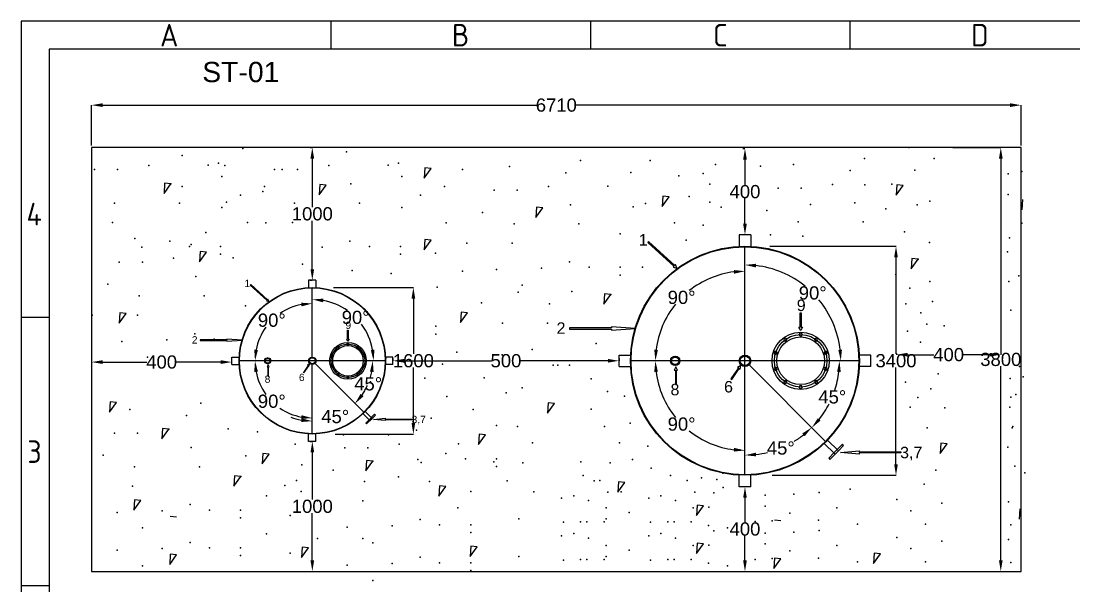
# Model space of a CAD drawing. Header units: millimetres. Extents: x 11098 to 43438, y 8603 to 21518.
# Drawn here: x 28297 to 37858, y 16134 to 21262 of the extents above; entities that cross this region are included whole.
import ezdxf
from ezdxf.enums import TextEntityAlignment as Align

# ---------------------------------------------------------------- set-up
doc = ezdxf.new("R2010")
doc.units = ezdxf.units.MM
doc.header["$MEASUREMENT"] = 0
doc.layers.add('TEXT', color=5, linetype='Continuous')
doc.styles.add('ISOCP', font='isocp.shx')
doc.styles.get("Standard").update_dxf_attribs({"font": 'arial.ttf'})
doc.dimstyles.get("Standard").update_dxf_attribs({"dimtxt": 100, "dimasz": 50, "dimexe": 0.18, "dimexo": 20, "dimgap": 0.5, "dimtad": 0, "dimtih": 1, "dimtoh": 1, "dimdec": 0, "dimzin": 0, "dimdsep": 46, "dimtxsty": 'Standard', "dimcen": 0.09, "dimadec": 0, "dimazin": 0, "dimtfac": 1, "dimtdec": 0, "dimtofl": 0, "dimtmove": 0, "dimatfit": 3, "dimfxl": 1, "dimtolj": 1, "dimtzin": 0, "dimarcsym": 0})

# ---------------------------------------------------------------- blocks, each defined once
blk = doc.blocks.new('*D20')
at = {"color": 0, "lineweight": -2, "transparency": 16777216}
for p, q in [((35097.4, 19217.7), (36242.6, 19217.7)), ((36242.4, 19117.7), (36242.4, 18239.8)), ((36242.4, 17238.4), (36242.4, 18116.2)), ((35119.1, 17138.4), (36242.6, 17138.4))]:
    blk.add_line(p, q, dxfattribs=at)
at = {"color": 0, "transparency": 16777216}
for points in [[(36225.8, 19117.7), (36259.1, 19117.7), (36242.4, 19217.7)], [(36225.8, 17238.4), (36259.1, 17238.4), (36242.4, 17138.4)]]:
    blk.add_solid(points, dxfattribs=at)
at = {"layer": 'Defpoints', "color": 0, "transparency": 16777216}
for p in [(35077.4, 19217.7), (35099.1, 17138.4), (36242.4, 17138.4)]:
    blk.add_point(p, dxfattribs=at)
at = {"color": 0, "transparency": 16777216, "insert": (36242.4, 18178), "char_height": 120, "attachment_point": 5}
blk.add_mtext('\\A1;3400', dxfattribs=at)
blk = doc.blocks.new('*D26')
at = {"color": 0, "lineweight": -2, "transparency": 16777216}
blk.add_line((34870.9, 18241.3), (34870.9, 18991.5), dxfattribs=at)
for start, end in [(97.04951, 128.45864), (140.86452, 172.95049)]:
    blk.add_arc((34870.9, 18178), 813.3, start, end, dxfattribs=at)
at = {"color": 0, "transparency": 16777216}
for points in [[(34770.1, 19001.8), (34772.1, 18968.5), (34870.9, 18991.3)], [(34080.4, 18276.8), (34047.1, 18278.9), (34057.6, 18178)]]:
    blk.add_solid(points, dxfattribs=at)
at = {"layer": 'Defpoints', "color": 0, "transparency": 16777216}
for p in [(34464.3, 18882.3), (33831.3, 18178), (34870.9, 18221.3), (35910.5, 18178), (34870.9, 17138.4)]:
    blk.add_point(p, dxfattribs=at)
at = {"color": 0, "transparency": 16777216, "insert": (34295.8, 18753.1), "char_height": 120, "attachment_point": 5}
blk.add_mtext('\\A1;90°', dxfattribs=at)
blk = doc.blocks.new('*D27')
at = {"color": 0, "lineweight": -2, "transparency": 16777216}
for start, end in [(187.04671, 219.1377), (231.53859, 262.95329)]:
    blk.add_arc((34870.9, 18178), 813.6, start, end, dxfattribs=at)
at = {"color": 0, "transparency": 16777216}
for points in [[(34046.8, 18077.2), (34080.1, 18079.2), (34057.3, 18178)], [(34772.1, 17387.2), (34770.1, 17353.9), (34870.9, 17364.4)]]:
    blk.add_solid(points, dxfattribs=at)
at = {"layer": 'Defpoints', "color": 0, "transparency": 16777216}
for p in [(33831.3, 18178), (34870.9, 18221.3), (35910.5, 18178), (34166.3, 17771.2), (34870.9, 17138.4)]:
    blk.add_point(p, dxfattribs=at)
at = {"color": 0, "transparency": 16777216, "insert": (34295.6, 17602.7), "char_height": 120, "attachment_point": 5}
blk.add_mtext('\\A1;90°', dxfattribs=at)
blk = doc.blocks.new('*D28')
at = {"color": 0, "lineweight": -2, "transparency": 16777216}
for start, end in [(301.35714, 308.31417), (276.69105, 283.81587)]:
    blk.add_arc((34870.9, 18178), 856.8, start, end, dxfattribs=at)
at = {"color": 0, "transparency": 16777216}
for points in [[(35391, 17518.2), (35413.2, 17493.3), (35476.8, 17572.2)], [(34971.7, 17310.4), (34969.8, 17343.7), (34870.9, 17321.2)]]:
    blk.add_solid(points, dxfattribs=at)
at = {"layer": 'Defpoints', "color": 0, "transparency": 16777216}
for p in [(34870.9, 18221.3), (34901.5, 18147.4), (35299.4, 17436.1), (35606.1, 17443), (34870.9, 17138.4)]:
    blk.add_point(p, dxfattribs=at)
at = {"color": 0, "transparency": 16777216, "insert": (35196.1, 17385.4), "char_height": 120, "attachment_point": 5}
blk.add_mtext('\\A1;45°', dxfattribs=at)
blk = doc.blocks.new('*D29')
at = {"color": 0, "lineweight": -2, "transparency": 16777216}
for start, end in [(341.8815, 353.3228), (321.68242, 332.98013)]:
    blk.add_arc((34870.9, 18178), 858.6, start, end, dxfattribs=at)
at = {"color": 0, "transparency": 16777216}
for points in [[(35707, 18079.2), (35740.3, 18077.2), (35729.5, 18178)], [(35557, 17634.6), (35532.1, 17656.8), (35478.1, 17571)]]:
    blk.add_solid(points, dxfattribs=at)
at = {"layer": 'Defpoints', "color": 0, "transparency": 16777216}
for p in [(33831.3, 18178), (35910.5, 18178), (34901.5, 18147.4), (35614.5, 17748.8), (35606.1, 17443)]:
    blk.add_point(p, dxfattribs=at)
at = {"color": 0, "transparency": 16777216, "insert": (35664.1, 17849.5), "char_height": 120, "attachment_point": 5}
blk.add_mtext('\\A1;45°', dxfattribs=at)
blk = doc.blocks.new('*D30')
at = {"color": 0, "lineweight": -2, "transparency": 16777216}
blk.add_line((34870.9, 18241.3), (34870.9, 19048.3), dxfattribs=at)
for start, end in [(51.08661, 83.41148), (6.58852, 39.50289)]:
    blk.add_arc((34870.9, 18178), 870.1, start, end, dxfattribs=at)
at = {"color": 0, "transparency": 16777216}
for points in [[(34969.8, 19025.8), (34971.7, 19059), (34870.9, 19048.1)], [(35751.9, 18278.8), (35718.6, 18276.9), (35741, 18178)]]:
    blk.add_solid(points, dxfattribs=at)
at = {"layer": 'Defpoints', "color": 0, "transparency": 16777216}
for p in [(35624.4, 18613.1), (33831.3, 18178), (34870.9, 18221.3), (35910.5, 18178), (34870.9, 17138.4)]:
    blk.add_point(p, dxfattribs=at)
at = {"color": 0, "transparency": 16777216, "insert": (35486.2, 18793.3), "char_height": 120, "attachment_point": 5}
blk.add_mtext('\\A1;90°', dxfattribs=at)
blk = doc.blocks.new('*U14')
blk.add_circle((0, 0), 13.8)
blk = doc.blocks.new('*U15')
at = {"color": 0, "linetype": 'ByBlock', "lineweight": -2, "transparency": 16777216}
for p, rotation in [((44518.8, 16746.3), 35.99999999999999), ((44798.9, 16746.3), 324), ((44432.3, 16627.2), 72), ((44885.5, 16627.2), 288), ((44432.3, 16480), 108), ((44885.5, 16480), 252), ((44518.8, 16360.8), 144), ((44798.9, 16360.8), 216), ((44658.9, 16315.3), 180)]:
    blk.add_blockref('*U14', p, dxfattribs=dict(at, rotation=rotation))
blk.add_blockref('*U14', (44658.9, 16791.8), dxfattribs=at)
blk = doc.blocks.new('*U16')
blk.add_circle((0, 0), 2.6)
blk = doc.blocks.new('*U17')
at = {"color": 0, "linetype": 'ByBlock', "lineweight": -2, "transparency": 16777216}
for p, rotation in [((45119.3, 16568.3), 72), ((45119.3, 16538.9), 108), ((45136.7, 16592.1), 36), ((45192.7, 16592.1), 324), ((45210, 16568.3), 288), ((45210, 16538.9), 252), ((45136.7, 16515), 144), ((45164.7, 16505.9), 180), ((45192.7, 16515), 216)]:
    blk.add_blockref('*U16', p, dxfattribs=dict(at, rotation=rotation))
blk.add_blockref('*U16', (45164.7, 16601.2), dxfattribs=at)
blk = doc.blocks.new('*U18')
blk.add_circle((0, 0), 2.63)
blk = doc.blocks.new('*U19')
at = {"color": 0, "linetype": 'ByBlock', "lineweight": -2, "transparency": 16777216}
for p, rotation in [((45761.7, 16565.4), 72), ((45761.7, 16541.7), 108), ((45775.6, 16584.6), 36.00000000000001), ((45820.8, 16584.6), 324), ((45834.7, 16565.4), 288), ((45834.7, 16541.7), 252), ((45775.6, 16522.5), 144), ((45798.2, 16515.2), 180), ((45820.8, 16522.5), 216)]:
    blk.add_blockref('*U18', p, dxfattribs=dict(at, rotation=rotation))
blk.add_blockref('*U18', (45798.2, 16592), dxfattribs=at)
blk = doc.blocks.new('*D37')
at = {"color": 0, "lineweight": -2, "transparency": 16777216}
for p, q in [((31134.2, 18843.1), (31859.6, 18843.1)), ((31859.4, 18743.1), (31859.4, 18239.8)), ((31859.4, 17613), (31859.4, 18116.3)), ((31148.1, 17513), (31859.6, 17513))]:
    blk.add_line(p, q, dxfattribs=at)
at = {"color": 0, "transparency": 16777216}
for points in [[(31842.8, 18743.1), (31876.1, 18743.1), (31859.4, 18843.1)], [(31842.8, 17613), (31876.1, 17613), (31859.4, 17513)]]:
    blk.add_solid(points, dxfattribs=at)
at = {"layer": 'Defpoints', "color": 0, "transparency": 16777216}
for p in [(31114.2, 18843.1), (31128.1, 17513), (31859.4, 17513)]:
    blk.add_point(p, dxfattribs=at)
at = {"color": 0, "transparency": 16777216, "insert": (31859.4, 18178), "char_height": 120, "attachment_point": 5}
blk.add_mtext('\\A1;1600', dxfattribs=at)
blk = doc.blocks.new('*D38')
at = {"color": 0, "lineweight": -2, "transparency": 16777216}
blk.add_line((30941.8, 18198), (30941.8, 18698.5), dxfattribs=at)
for start, end in [(101.03014, 124.32669), (143.95802, 168.96986)]:
    blk.add_arc((30941.8, 18178), 520.3, start, end, dxfattribs=at)
at = {"color": 0, "transparency": 16777216}
for points in [[(30840.6, 18705.3), (30843.8, 18672.1), (30941.8, 18698.3)], [(30447.7, 18276), (30414.5, 18279.2), (30421.5, 18178)]]:
    blk.add_solid(points, dxfattribs=at)
at = {"layer": 'Defpoints', "color": 0, "transparency": 16777216}
for p in [(30681.6, 18628.6), (30276.7, 18178), (31606.8, 18178), (30941.8, 18150.3), (30941.8, 17513)]:
    blk.add_point(p, dxfattribs=at)
at = {"color": 0, "transparency": 16777216, "insert": (30573.9, 18545.9), "char_height": 120, "attachment_point": 5}
blk.add_mtext('\\A1;90°', dxfattribs=at)
blk = doc.blocks.new('*D39')
at = {"color": 0, "lineweight": -2, "transparency": 16777216}
for start, end in [(191.02575, 216.04532), (235.66852, 258.97425)]:
    blk.add_arc((30941.8, 18178), 520.5, start, end, dxfattribs=at)
at = {"color": 0, "transparency": 16777216}
for points in [[(30414.3, 18076.9), (30447.5, 18080.1), (30421.3, 18178)], [(30843.8, 17683.8), (30840.6, 17650.6), (30941.8, 17657.6)]]:
    blk.add_solid(points, dxfattribs=at)
at = {"layer": 'Defpoints', "color": 0, "transparency": 16777216}
for p in [(30276.7, 18178), (31606.8, 18178), (30941.8, 18150.3), (30491, 17917.8), (30941.8, 17513)]:
    blk.add_point(p, dxfattribs=at)
at = {"color": 0, "transparency": 16777216, "insert": (30573.8, 17810), "char_height": 120, "attachment_point": 5}
blk.add_mtext('\\A1;90°', dxfattribs=at)
blk = doc.blocks.new('*D40')
at = {"color": 0, "lineweight": -2, "transparency": 16777216}
for start, end in [(325.47354, 335.94186), (249.06335, 259.53168)]:
    blk.add_arc((30941.8, 18178), 548.1, start, end, dxfattribs=at)
at = {"color": 0, "transparency": 16777216}
for points in [[(31406.1, 17856.7), (31380.5, 17878), (31329.4, 17790.5)], [(30843.7, 17655.7), (30840.7, 17622.5), (30941.8, 17629.9)]]:
    blk.add_solid(points, dxfattribs=at)
at = {"layer": 'Defpoints', "color": 0, "transparency": 16777216}
for p in [(30941.8, 18150.3), (30961.4, 18158.4), (31215.8, 17703.4), (31412.1, 17707.8), (30941.8, 17513)]:
    blk.add_point(p, dxfattribs=at)
at = {"color": 0, "transparency": 16777216, "insert": (31149.8, 17671), "char_height": 120, "attachment_point": 5}
blk.add_mtext('\\A1;45°', dxfattribs=at)
blk = doc.blocks.new('*D41')
at = {"color": 0, "lineweight": -2, "transparency": 16777216}
for start, end in [(344.29868, 349.55338), (325.45184, 330.35267)]:
    blk.add_arc((30941.8, 18178), 549.2, start, end, dxfattribs=at)
at = {"color": 0, "transparency": 16777216}
for points in [[(31465.3, 18080), (31498.5, 18076.9), (31491, 18178)], [(31407, 17855.9), (31381.3, 17877.2), (31330.2, 17789.7)]]:
    blk.add_solid(points, dxfattribs=at)
at = {"layer": 'Defpoints', "color": 0, "transparency": 16777216}
for p in [(30276.7, 18178), (31606.8, 18178), (30961.4, 18158.4), (31417.4, 17903.4), (31412.1, 17707.8)]:
    blk.add_point(p, dxfattribs=at)
at = {"color": 0, "transparency": 16777216, "insert": (31449.2, 17967.9), "char_height": 120, "attachment_point": 5}
blk.add_mtext('\\A1;45°', dxfattribs=at)
blk = doc.blocks.new('*D42')
at = {"color": 0, "lineweight": -2, "transparency": 16777216}
blk.add_line((30941.8, 18198), (30941.8, 18734.8), dxfattribs=at)
for start, end in [(54.8931, 79.69235), (10.30765, 36.59345)]:
    blk.add_arc((30941.8, 18178), 556.6, start, end, dxfattribs=at)
at = {"color": 0, "transparency": 16777216}
for points in [[(31039.9, 18709.1), (31042.9, 18742.3), (30941.8, 18734.6)], [(31506, 18279.1), (31472.8, 18276.1), (31498.4, 18178)]]:
    blk.add_solid(points, dxfattribs=at)
at = {"layer": 'Defpoints', "color": 0, "transparency": 16777216}
for p in [(31423.8, 18456.3), (30276.7, 18178), (31606.8, 18178), (30941.8, 18150.3), (30941.8, 17513)]:
    blk.add_point(p, dxfattribs=at)
at = {"color": 0, "transparency": 16777216, "insert": (31335.4, 18571.6), "char_height": 120, "attachment_point": 5}
blk.add_mtext('\\A1;90°', dxfattribs=at)
blk = doc.blocks.new('*U31')
blk.add_circle((0, 0), 8.8)
blk = doc.blocks.new('*U32')
at = {"color": 0, "linetype": 'ByBlock', "lineweight": -2, "transparency": 16777216}
for p, rotation in [((28478.6, 10712.6), 35.99999999999999), ((28657.7, 10712.6), 324), ((28423.2, 10636.4), 72), ((28713.1, 10636.4), 288), ((28423.2, 10542.2), 108), ((28713.1, 10542.2), 252), ((28478.6, 10466), 144), ((28568.2, 10436.9), 180), ((28657.7, 10466), 216)]:
    blk.add_blockref('*U31', p, dxfattribs=dict(at, rotation=rotation))
blk.add_blockref('*U31', (28568.2, 10741.7), dxfattribs=at)
blk = doc.blocks.new('*U33')
blk.add_circle((0, 0), 1.66)
blk = doc.blocks.new('*U34')
at = {"color": 0, "linetype": 'ByBlock', "lineweight": -2, "transparency": 16777216}
for p, rotation in [((28873.8, 10613.9), 36.00000000000001), ((28909.6, 10613.9), 324), ((28862.7, 10598.7), 72), ((28862.7, 10579.9), 108), ((28873.8, 10564.6), 144), ((28891.7, 10558.8), 180), ((28909.6, 10564.6), 216), ((28920.7, 10598.7), 288), ((28920.7, 10579.9), 252.0000000000001)]:
    blk.add_blockref('*U33', p, dxfattribs=dict(at, rotation=rotation))
blk.add_blockref('*U33', (28891.7, 10619.8), dxfattribs=at)
blk = doc.blocks.new('*U35')
blk.add_circle((0, 0), 1.68)
blk = doc.blocks.new('*U36')
at = {"color": 0, "linetype": 'ByBlock', "lineweight": -2, "transparency": 16777216}
blk.add_blockref('*U35', (29297, 10613.8), dxfattribs=at)
for p, rotation in [((29273.6, 10596.9), 72), ((29273.6, 10581.7), 108), ((29282.6, 10609.1), 36), ((29282.6, 10569.4), 144), ((29297, 10564.7), 180), ((29311.4, 10609.1), 323.9999999999999), ((29311.4, 10569.4), 216), ((29320.3, 10596.9), 288), ((29320.3, 10581.7), 252)]:
    blk.add_blockref('*U35', p, dxfattribs=dict(at, rotation=rotation))
blk = doc.blocks.new('*D44')
at = {"color": 0, "lineweight": -2, "transparency": 16777216}
for p, q in [((34850.9, 20104.3), (34870.7, 20104.3)), ((34870.9, 20004.3), (34870.9, 19774.8)), ((34870.9, 19421.6), (34870.9, 19651.2)), ((34890.9, 19321.6), (34871.1, 19321.6))]:
    blk.add_line(p, q, dxfattribs=at)
at = {"color": 0, "transparency": 16777216}
for points in [[(34854.2, 20004.3), (34887.6, 20004.3), (34870.9, 20104.3)], [(34854.2, 19421.6), (34887.6, 19421.6), (34870.9, 19321.6)]]:
    blk.add_solid(points, dxfattribs=at)
at = {"layer": 'Defpoints', "color": 0, "transparency": 16777216}
for p in [(34870.9, 20104.3), (34870.9, 20104.3), (34870.9, 19321.6)]:
    blk.add_point(p, dxfattribs=at)
at = {"color": 0, "transparency": 16777216, "insert": (34870.9, 19713), "char_height": 120, "attachment_point": 5}
blk.add_mtext('\\A1;400', dxfattribs=at)
blk = doc.blocks.new('*D45')
at = {"color": 0, "lineweight": -2, "transparency": 16777216}
for p, q in [((28936.7, 18186.4), (28936.7, 18166.6)), ((29036.7, 18166.4), (29438.2, 18166.4)), ((30110.2, 18166.4), (29708.7, 18166.4)), ((30210.2, 18158), (30210.2, 18166.2))]:
    blk.add_line(p, q, dxfattribs=at)
at = {"color": 0, "transparency": 16777216}
for points in [[(29036.7, 18183.1), (29036.7, 18149.7), (28936.7, 18166.4)], [(30110.2, 18183.1), (30110.2, 18149.7), (30210.2, 18166.4)]]:
    blk.add_solid(points, dxfattribs=at)
at = {"layer": 'Defpoints', "color": 0, "transparency": 16777216}
for p in [(30210.2, 18178), (28936.7, 18166.4), (28936.7, 18166.4)]:
    blk.add_point(p, dxfattribs=at)
at = {"color": 0, "transparency": 16777216, "insert": (29573.4, 18166.4), "char_height": 120, "attachment_point": 5}
blk.add_mtext('\\A1;400', dxfattribs=at)
blk = doc.blocks.new('*D46')
at = {"color": 0, "lineweight": -2, "transparency": 16777216}
for p, q in [((36246.9, 18243.1), (36246.9, 18233.5)), ((36346.9, 18233.3), (36585.2, 18233.3)), ((37094.1, 18233.3), (36855.8, 18233.3)), ((37194.1, 18253.3), (37194.1, 18233.5))]:
    blk.add_line(p, q, dxfattribs=at)
at = {"color": 0, "transparency": 16777216}
for points in [[(36346.9, 18250), (36346.9, 18216.7), (36246.9, 18233.3)], [(37094.1, 18250), (37094.1, 18216.7), (37194.1, 18233.3)]]:
    blk.add_solid(points, dxfattribs=at)
at = {"layer": 'Defpoints', "color": 0, "transparency": 16777216}
for p in [(36246.9, 18223.1), (37194.1, 18233.3), (37194.1, 18233.3)]:
    blk.add_point(p, dxfattribs=at)
at = {"color": 0, "transparency": 16777216, "insert": (36720.5, 18233.3), "char_height": 120, "attachment_point": 5}
blk.add_mtext('\\A1;400', dxfattribs=at)
blk = doc.blocks.new('*D51')
at = {"color": 0, "lineweight": -2, "transparency": 16777216}
for p, q in [((28936.7, 20133.9), (28936.7, 20498.9)), ((29036.7, 20498.7), (32977.8, 20498.7)), ((37278.6, 20498.7), (33337.4, 20498.7)), ((37378.6, 20133.9), (37378.6, 20498.9))]:
    blk.add_line(p, q, dxfattribs=at)
at = {"color": 0, "transparency": 16777216}
for points in [[(29036.7, 20515.4), (29036.7, 20482.1), (28936.7, 20498.7)], [(37278.6, 20515.4), (37278.6, 20482.1), (37378.6, 20498.7)]]:
    blk.add_solid(points, dxfattribs=at)
at = {"layer": 'Defpoints', "color": 0, "transparency": 16777216}
for p in [(28936.7, 20498.7), (28936.7, 20113.9), (37378.6, 20113.9)]:
    blk.add_point(p, dxfattribs=at)
at = {"color": 0, "transparency": 16777216, "insert": (33157.6, 20498.7), "char_height": 120, "attachment_point": 5}
blk.add_mtext('\\A1;6710', dxfattribs=at)
blk = doc.blocks.new('*D52')
at = {"color": 0, "lineweight": -2, "transparency": 16777216}
for p, q in [((31673.3, 18198), (31673.3, 18178.2)), ((31773.3, 18178), (32567.5, 18178)), ((33627.3, 18178), (32833.2, 18178)), ((33727.3, 18198), (33727.3, 18178.2))]:
    blk.add_line(p, q, dxfattribs=at)
at = {"color": 0, "transparency": 16777216}
for points in [[(31773.3, 18194.7), (31773.3, 18161.4), (31673.3, 18178)], [(33627.3, 18194.7), (33627.3, 18161.4), (33727.3, 18178)]]:
    blk.add_solid(points, dxfattribs=at)
at = {"layer": 'Defpoints', "color": 0, "transparency": 16777216}
for p in [(31673.3, 18178), (31673.3, 18178), (33727.3, 18178)]:
    blk.add_point(p, dxfattribs=at)
at = {"color": 0, "transparency": 16777216, "insert": (32700.3, 18178), "char_height": 120, "attachment_point": 5}
blk.add_mtext('\\A1;500', dxfattribs=at)
blk = doc.blocks.new('*D53')
at = {"color": 0, "lineweight": -2, "transparency": 16777216}
for p, q in [((36759.8, 20113.9), (37194.3, 20113.9)), ((37194.1, 20013.9), (37194.1, 18251.7)), ((37194.1, 16365.9), (37194.1, 18128)), ((36759.8, 16265.9), (37194.3, 16265.9))]:
    blk.add_line(p, q, dxfattribs=at)
at = {"color": 0, "transparency": 16777216}
for points in [[(37177.5, 20013.9), (37210.8, 20013.9), (37194.1, 20113.9)], [(37177.5, 16365.9), (37210.8, 16365.9), (37194.1, 16265.9)]]:
    blk.add_solid(points, dxfattribs=at)
at = {"layer": 'Defpoints', "color": 0, "transparency": 16777216}
for p in [(36739.8, 20113.9), (36739.8, 16265.9), (37194.1, 16265.9)]:
    blk.add_point(p, dxfattribs=at)
at = {"color": 0, "transparency": 16777216, "insert": (37194.1, 18189.9), "char_height": 120, "attachment_point": 5}
blk.add_mtext('\\A1;3800', dxfattribs=at)
blk = doc.blocks.new('*D55')
at = {"color": 0, "lineweight": -2, "transparency": 16777216}
for p, q in [((34890.9, 17034.4), (34871.1, 17034.4)), ((34870.9, 16934.4), (34870.9, 16711.9)), ((34870.9, 16365.9), (34870.9, 16588.4)), ((34850.9, 16265.9), (34870.7, 16265.9))]:
    blk.add_line(p, q, dxfattribs=at)
at = {"color": 0, "transparency": 16777216}
for points in [[(34854.2, 16934.4), (34887.6, 16934.4), (34870.9, 17034.4)], [(34854.2, 16365.9), (34887.6, 16365.9), (34870.9, 16265.9)]]:
    blk.add_solid(points, dxfattribs=at)
at = {"layer": 'Defpoints', "color": 0, "transparency": 16777216}
for p in [(34870.9, 17034.4), (34870.9, 16265.9), (34870.9, 16265.9)]:
    blk.add_point(p, dxfattribs=at)
at = {"color": 0, "transparency": 16777216, "insert": (34870.9, 16650.2), "char_height": 120, "attachment_point": 5}
blk.add_mtext('\\A1;400', dxfattribs=at)
blk = doc.blocks.new('*D56')
at = {"color": 0, "lineweight": -2, "transparency": 16777216}
for p, q in [((30921.8, 17446.5), (30941.6, 17446.5)), ((30941.8, 17346.5), (30941.8, 16917.9)), ((30941.8, 16365.9), (30941.8, 16794.4)), ((30921.8, 16265.9), (30941.6, 16265.9))]:
    blk.add_line(p, q, dxfattribs=at)
at = {"color": 0, "transparency": 16777216}
for points in [[(30925.1, 17346.5), (30958.4, 17346.5), (30941.8, 17446.5)], [(30925.1, 16365.9), (30958.4, 16365.9), (30941.8, 16265.9)]]:
    blk.add_solid(points, dxfattribs=at)
at = {"layer": 'Defpoints', "color": 0, "transparency": 16777216}
for p in [(30941.8, 17446.5), (30941.8, 16265.9), (30941.8, 16265.9)]:
    blk.add_point(p, dxfattribs=at)
at = {"color": 0, "transparency": 16777216, "insert": (30941.8, 16856.2), "char_height": 120, "attachment_point": 5}
blk.add_mtext('\\A1;1000', dxfattribs=at)
blk = doc.blocks.new('*D57')
at = {"color": 0, "lineweight": -2, "transparency": 16777216}
for p, q in [((30921.8, 20113.9), (30941.6, 20113.9)), ((30941.8, 20013.9), (30941.8, 19573.5)), ((30941.8, 19009.6), (30941.8, 19449.9)), ((30921.8, 18909.6), (30941.6, 18909.6))]:
    blk.add_line(p, q, dxfattribs=at)
at = {"color": 0, "transparency": 16777216}
for points in [[(30925.1, 20013.9), (30958.4, 20013.9), (30941.8, 20113.9)], [(30925.1, 19009.6), (30958.4, 19009.6), (30941.8, 18909.6)]]:
    blk.add_solid(points, dxfattribs=at)
at = {"layer": 'Defpoints', "color": 0, "transparency": 16777216}
for p in [(30941.8, 20113.9), (30941.8, 20113.9), (30941.8, 18909.6)]:
    blk.add_point(p, dxfattribs=at)
at = {"color": 0, "transparency": 16777216, "insert": (30941.8, 19511.7), "char_height": 120, "attachment_point": 5}
blk.add_mtext('\\A1;1000', dxfattribs=at)

msp = doc.modelspace()

# ---------------------------------------------------------------- linework, layer by layer
at = {"color": 0}
for p, q in [((43181.7, 21262.1), (28296.7, 21262.1)), ((28296.7, 21262.1), (28296.7, 11009.7)), ((31109.5, 21262.1), (31109.5, 21005.8)), ((33467.6, 21262.1), (33467.6, 21005.8)), ((35825.6, 21005.8), (35825.6, 21262.1)), ((42925.4, 21005.8), (28553, 21005.8)), ((28553, 21005.8), (28553, 11266.1)), ((28553, 18570.9), (28296.7, 18570.9)), ((28553, 16135.9), (28296.7, 16135.9))]:
    msp.add_line(p, q, dxfattribs=at)
for p, q in [((31962.2, 19930.2), (31956.8, 19836.7)), ((31956.8, 19836.7), (32019.7, 19924.2)), ((32019.7, 19924.2), (31962.2, 19930.2)), ((29600.3, 19789.2), (29594.9, 19695.7)), ((29594.9, 19695.7), (29657.8, 19783.2)), ((29657.8, 19783.2), (29600.3, 19789.2)), ((31010, 19777.2), (31004.6, 19683.6)), ((31004.6, 19683.6), (31067.5, 19771.1)), ((31067.5, 19771.1), (31010, 19777.2)), ((36249.1, 19776.5), (36243.7, 19682.9)), ((36243.7, 19682.9), (36306.6, 19770.4)), ((36306.6, 19770.4), (36249.1, 19776.5)), ((34123.7, 19672.5), (34118.3, 19578.9)), ((34118.3, 19578.9), (34181.2, 19666.5)), ((34181.2, 19666.5), (34123.7, 19672.5)), ((37391.5, 19642.8), (37386.2, 19549.2)), ((32977.9, 19573.4), (32972.5, 19479.8)), ((32972.5, 19479.8), (33035.4, 19567.3)), ((33035.4, 19567.3), (32977.9, 19573.4)), ((34922.9, 19321.6), (34818.9, 19321.6)), ((34818.9, 19321.6), (34818.9, 19216.9)), ((34922.9, 19321.6), (34922.9, 19216.9)), ((31962.2, 19280), (31956.8, 19186.4)), ((31956.8, 19186.4), (32019.7, 19273.9)), ((32019.7, 19273.9), (31962.2, 19280)), ((29922.9, 19168.9), (29917.5, 19075.4)), ((29917.5, 19075.4), (29980.4, 19162.9)), ((29980.4, 19162.9), (29922.9, 19168.9)), ((34870.9, 18230), (34870.9, 19217.7)), ((36385.9, 19106.1), (36380.6, 19012.6)), ((36380.6, 19012.6), (36443.4, 19100.1)), ((36443.4, 19100.1), (36385.9, 19106.1)), ((30975, 18909.6), (30908.5, 18909.6)), ((30908.5, 18909.6), (30908.5, 18842.6)), ((30941.8, 18211.3), (30941.8, 18843.1)), ((30975, 18909.6), (30975, 18842.6)), ((33594.8, 18786.1), (33589.4, 18692.6)), ((33589.4, 18692.6), (33652.3, 18780.1)), ((33652.3, 18780.1), (33594.8, 18786.1)), ((29192.8, 18613.9), (29187.5, 18520.3)), ((29187.5, 18520.3), (29250.3, 18607.8)), ((29250.3, 18607.8), (29192.8, 18613.9)), ((32292.8, 18619.2), (32287.4, 18525.7)), ((32287.4, 18525.7), (32350.3, 18613.2)), ((32350.3, 18613.2), (32292.8, 18619.2)), ((30210.2, 18144.8), (30210.2, 18211.3)), ((30210.2, 18211.3), (30277.2, 18211.3)), ((31603.5, 18178), (30280.1, 18178)), ((31673.3, 18211.3), (31606.4, 18211.3)), ((31606.8, 18178), (31606.8, 18178)), ((31673.3, 18144.8), (31673.3, 18211.3)), ((33727.3, 18126.1), (33727.3, 18230)), ((33727.3, 18230), (33832, 18230)), ((35910.5, 18178), (33831.3, 18178)), ((34870.9, 17138.4), (34870.9, 18221.3)), ((36014.5, 18230), (35909.8, 18230)), ((35910.5, 18178), (35910.5, 18178)), ((36014.5, 18126.1), (36014.5, 18230)), ((30210.2, 18144.8), (30277.2, 18144.8)), ((30941.8, 17513), (30941.8, 18150.3)), ((30961.4, 18158.4), (31412.1, 17707.8)), ((31673.3, 18144.8), (31606.4, 18144.8)), ((33727.3, 18126.1), (33832, 18126.1)), ((34901.5, 18147.4), (35606.1, 17443)), ((36014.5, 18126.1), (35909.8, 18126.1)), ((29105.5, 17805), (29100.2, 17711.4)), ((29100.2, 17711.4), (29163, 17799)), ((29163, 17799), (29105.5, 17805)), ((33083.2, 17797.4), (33077.8, 17703.8)), ((33077.8, 17703.8), (33140.7, 17791.3)), ((33140.7, 17791.3), (33083.2, 17797.4)), ((31465.5, 17636.1), (31400.5, 17700.4)), ((31484.2, 17655.1), (31419.2, 17719.3)), ((31507.5, 17692.8), (31458.4, 17643.2)), ((31514.6, 17685.8), (31507.5, 17692.8)), ((31458.4, 17643.2), (31428.1, 17612.4)), ((31428.1, 17612.4), (31435.2, 17605.4)), ((31435.2, 17605.4), (31465.5, 17636.1)), ((31465.5, 17636.1), (31484.2, 17655.1)), ((31484.2, 17655.1), (31514.6, 17685.8)), ((29581.7, 17562.3), (29576.3, 17468.8)), ((29576.3, 17468.8), (29639.2, 17556.3)), ((29639.2, 17556.3), (29581.7, 17562.3)), ((30908.5, 17446.5), (30908.5, 17513.5)), ((30975, 17446.5), (30975, 17513.5)), ((32455.7, 17511.7), (32450.3, 17418.1)), ((32450.3, 17418.1), (32513.2, 17505.7)), ((32513.2, 17505.7), (32455.7, 17511.7)), ((30975, 17446.5), (30908.5, 17446.5)), ((35689.7, 17330.9), (35588, 17431.3)), ((35718.9, 17360.5), (35617.2, 17460.9)), ((35755.3, 17419.6), (35678.6, 17341.9)), ((35718.9, 17360.5), (35766.4, 17408.6)), ((35766.4, 17408.6), (35755.3, 17419.6)), ((36649.4, 17429.5), (36644, 17335.9)), ((36644, 17335.9), (36706.9, 17423.5)), ((36706.9, 17423.5), (36649.4, 17429.5)), ((30492.9, 17335.7), (30487.6, 17242.1)), ((30487.6, 17242.1), (30550.4, 17329.7)), ((30550.4, 17329.7), (30492.9, 17335.7)), ((35678.6, 17341.9), (35631.1, 17293.8)), ((35642.2, 17282.8), (35689.7, 17330.9)), ((35689.7, 17330.9), (35718.9, 17360.5)), ((31434.4, 17272.7), (31429, 17179.1)), ((31429, 17179.1), (31491.9, 17266.6)), ((31491.9, 17266.6), (31434.4, 17272.7)), ((35631.1, 17293.8), (35642.2, 17282.8)), ((30233.9, 17132.4), (30228.6, 17038.9)), ((30228.6, 17038.9), (30291.4, 17126.4)), ((30291.4, 17126.4), (30233.9, 17132.4)), ((34818.9, 17034.4), (34818.9, 17139.1)), ((34922.9, 17034.4), (34922.9, 17139.1)), ((32096.9, 17041.5), (32091.6, 16948)), ((32091.6, 16948), (32154.4, 17035.5)), ((32154.4, 17035.5), (32096.9, 17041.5)), ((33722.9, 17080.4), (33717.5, 16986.8)), ((33717.5, 16986.8), (33780.4, 17074.3)), ((33780.4, 17074.3), (33722.9, 17080.4)), ((34922.9, 17034.4), (34818.9, 17034.4)), ((29326.5, 16915.4), (29321.1, 16821.8)), ((29321.1, 16821.8), (29384, 16909.4)), ((29384, 16909.4), (29326.5, 16915.4)), ((34436.4, 16866.4), (34431.1, 16772.9)), ((34431.1, 16772.9), (34493.9, 16860.4)), ((34493.9, 16860.4), (34436.4, 16866.4)), ((37366.6, 16834), (37361.2, 16740.5)), ((29709.3, 16758.7), (29651.8, 16764.7)), ((35195.1, 16724), (35137.6, 16730)), ((30850, 16485.2), (30844.7, 16391.6)), ((30844.7, 16391.6), (30907.5, 16479.1)), ((30907.5, 16479.1), (30850, 16485.2)), ((32381.2, 16494.3), (32375.9, 16400.8)), ((32375.9, 16400.8), (32438.7, 16488.3)), ((32438.7, 16488.3), (32381.2, 16494.3)), ((34436.4, 16523.4), (34431.1, 16429.8)), ((34431.1, 16429.8), (34493.9, 16517.4)), ((34493.9, 16517.4), (34436.4, 16523.4)), ((29651.8, 16421.7), (29646.5, 16328.2)), ((29646.5, 16328.2), (29709.3, 16415.7)), ((29709.3, 16415.7), (29651.8, 16421.7)), ((35137.6, 16387), (35132.3, 16293.4)), ((35132.3, 16293.4), (35195.1, 16380.9)), ((35195.1, 16380.9), (35137.6, 16387)), ((36043.6, 16430.4), (36038.2, 16336.8)), ((36038.2, 16336.8), (36101.1, 16424.4)), ((36101.1, 16424.4), (36043.6, 16430.4))]:
    msp.add_line(p, q)
for points in [[(37378.6, 20113.9), (28936.7, 20113.9), (28936.7, 16265.9), (37378.6, 16265.9)], [(33989.3, 19251.8), (34226.3, 19036.2), (34219.3, 19028.5), (34252, 19019.9), (34240.3, 19051.6), (34233.3, 19043.9), (33996.3, 19259.5)], [(30377.8, 18864.9), (30529.4, 18727), (30525, 18722.1), (30545.8, 18716.6), (30538.4, 18736.8), (30533.9, 18731.9), (30382.3, 18869.8)], [(35382.2, 18613.9), (35382.2, 18483.7), (35392.6, 18483.7), (35377, 18453.8), (35361.4, 18483.7), (35371.8, 18483.7), (35371.8, 18613.9)], [(31268.8, 18456.9), (31268.8, 18373.6), (31275.5, 18373.6), (31265.5, 18354.4), (31255.5, 18373.6), (31262.2, 18373.6), (31262.2, 18456.9)], [(33278.1, 18466.5), (33658, 18466.5), (33658, 18456.1), (33873.3, 18470.8), (33658, 18487.3), (33658, 18476.9), (33278.1, 18476.9)], [(29922.8, 18362.5), (30165.9, 18362.5), (30165.9, 18355.9), (30303.6, 18365.3), (30165.9, 18375.8), (30165.9, 18369.2), (29922.8, 18369.2)], [(30544, 18039.6), (30544, 18122.9), (30550.7, 18122.9), (30540.7, 18142), (30530.7, 18122.9), (30537.4, 18122.9), (30537.4, 18039.6)], [(30865.9, 18069), (30908.8, 18132.4), (30914.3, 18128.7), (30916.8, 18150.2), (30897.8, 18139.9), (30903.3, 18136.2), (30860.4, 18072.8)], [(34249.1, 17961.7), (34249.1, 18091.8), (34259.5, 18091.8), (34243.9, 18121.8), (34228.3, 18091.8), (34238.7, 18091.8), (34238.7, 17961.7)], [(34752.3, 18007.6), (34819.4, 18106.8), (34828, 18100.9), (34831.9, 18134.5), (34802.2, 18118.4), (34810.8, 18112.6), (34743.7, 18013.5)], [(31847.8, 17642.6), (31604.7, 17642.6), (31604.7, 17635.9), (31496.7, 17645.9), (31604.7, 17655.9), (31604.7, 17649.2), (31847.8, 17649.2)], [(36287.2, 17341), (35907.2, 17341), (35907.2, 17330.6), (35738.4, 17346.2), (35907.2, 17361.8), (35907.2, 17351.4), (36287.2, 17351.4)]]:
    msp.add_lwpolyline(points, close=True)
for centre, radius in [((34870.9, 18178), 1039.6), ((34870.9, 18178), 1034.4), ((30941.8, 18178), 665), ((30941.8, 18178), 661.7), ((35376.7, 18178), 259.9), ((35376.7, 18178), 238.2), ((35376.7, 18178), 216.6), ((31265.3, 18178), 166.3), ((31265.3, 18178), 152.4), ((31265.3, 18178), 138.6), ((30536.5, 18178), 27.3), ((30536.5, 18178), 24.5), ((30536.5, 18178), 21.8), ((30941.8, 18178), 33.3), ((30941.8, 18178), 30.5), ((30941.8, 18178), 27.7), ((34237.4, 18178), 42.7), ((34237.4, 18178), 38.4), ((34237.4, 18178), 34), ((34870.9, 18178), 52), ((34870.9, 18178), 47.6), ((34870.9, 18178), 43.3)]:
    msp.add_circle(centre, radius)
for p in [(30309.7, 20104.7), (36360.1, 20113.9), (29759.2, 20041.2), (31251, 20074.4), (33377.3, 19996.4), (34008.7, 19996.4), (35957.7, 20015.4), (36589.1, 20015.4), (28962.9, 19914.5), (29172, 19914.9), (29456.5, 19949.6), (29995.7, 19952.5), (30090.5, 19972.2), (30147.4, 19949.5), (30597.8, 19914.5), (30669.3, 19915.7), (30806.9, 19914.9), (31091.4, 19949.6), (31630.6, 19952.5), (31725.4, 19972.2), (32304.2, 19915.7), (32732, 19940.9), (33833.5, 19888.5), (34604.7, 19961.4), (35013.1, 19945.7), (35312.4, 19959.9), (35825.9, 19904.5), (36413.9, 19907.5), (37386.5, 19897.1), (30118.7, 19852.2), (31753.6, 19852.2), (33245.4, 19885.5), (34271.2, 19857.3), (34490.1, 19878.1), (37261.9, 19876.3), (29657.8, 19783.2), (29759.2, 19759.1), (30493.7, 19713.4), (30506.9, 19760.5), (31292.7, 19783.2), (32141.8, 19760.5), (32592.2, 19725.6), (32801.4, 19726), (33085.8, 19760.6), (33625, 19763.5), (34552.6, 19781), (35172.6, 19744.6), (35381.8, 19745), (35666.3, 19779.6), (35960.4, 19774.6), (36205.5, 19782.5), (29144.3, 19609.8), (29734.1, 19609.8), (30161.5, 19618), (30288.1, 19682.9), (30779.2, 19609.8), (31369, 19609.8), (31923, 19682.9), (33969, 19607.3), (34365, 19669.8), (34552.6, 19617.7), (35867.5, 19613.2), (36549.4, 19626.3), (37261.4, 19688.8), (30118.7, 19570.1), (31753.6, 19570.1), (32488.1, 19524.5), (33287.1, 19594.2), (33854.3, 19576.1), (34656.2, 19571.4), (35068.6, 19543.5), (35466.3, 19598.3), (36150.9, 19556), (36434.8, 19595.1), (29126.6, 19434.6), (30352.1, 19434.6), (30521, 19429), (30761.5, 19434.6), (32155.9, 19429), (32773.6, 19420.9), (33363.4, 19420.9), (34229.5, 19430.3), (35354, 19439.9), (35943.8, 19439.9), (37386.5, 19428.4), (29974.1, 19344.1), (33738.1, 19330.7), (34490.1, 19409.4), (35103.3, 19321.6), (36318.5, 19349.7), (29328.8, 19288.6), (29648.9, 19265.3), (29842.2, 19233.2), (31283.8, 19265.3), (32346.5, 19245.6), (32755.9, 19245.6), (34336.9, 19273.8), (35395.7, 19309.1), (36547.5, 19252.7), (37271.8, 19293), (29394.8, 19208.9), (29825.3, 19215.9), (30107.7, 19215.9), (30107.7, 19145.4), (31029.7, 19208.9), (31460.2, 19215.9), (31742.6, 19215.9), (31742.6, 19145.4), (32059.9, 19155), (37254, 19168), (29189, 19073.3), (29398.2, 19073.7), (29682.6, 19108.3), (30221.8, 19111.3), (30853.2, 19053.7), (33278.2, 19076.3), (36443.4, 19100.1), (29883.9, 18941.9), (31305, 18997.3), (31657.9, 18969), (32304.4, 18992.2), (32614.7, 19005.8), (33024.1, 19019.9), (33454.7, 19027), (33737, 19027), (33737, 18956.4), (33941.7, 19027), (36242.4, 18961.4), (37357.8, 18949.3), (29084.9, 18872.2), (32075.9, 18845.1), (32847.6, 18864.7), (36549.4, 18897.2), (37265.7, 18899), (29370.4, 18768.6), (29960.2, 18768.6), (32810.4, 18799.5), (33299.4, 18808.3), (33652.3, 18780.1), (36367.1, 18836.6), (30334.9, 18678.4), (32478.2, 18704), (33095.9, 18695.8), (36330.8, 18693.8), (36573.8, 18715.1), (28943.3, 18593.3), (29352.7, 18593.3), (36467.2, 18612.8), (37285.3, 18636.9), (32064.8, 18490.9), (32668.8, 18520.6), (33078.1, 18520.6), (36522.7, 18510.5), (36679.3, 18496.8), (29620.9, 18367.6), (29875, 18424), (30051.5, 18374.7), (32064.8, 18420.4), (36346.3, 18448.3), (29211.5, 18353.5), (32937, 18280.8), (33518.9, 18334.8), (36464.2, 18347), (29444.4, 18212.4), (31609.1, 18201.7), (32254.4, 18257.2), (32666.5, 18232.2), (32122.6, 18146.3), (33128.5, 18139.7), (33169.9, 18139.7), (33277.8, 18139.7), (37362.7, 18126.7), (31469.4, 17986.4), (31963, 18021.5), (32502.2, 18024.4), (33473, 18013.5), (36329.6, 17985.3), (36625.8, 18059.2), (37279.9, 18018.1), (37398, 18032.3), (32702.7, 17888.4), (32847.6, 17933.6), (33622.3, 17898.7), (36558, 17924.9), (29930.6, 17792.1), (32164.2, 17855), (33777.1, 17856.4), (36440.7, 17844.8), (37286.6, 17847.8), (37330.8, 17871.2), (29285.3, 17736.6), (32404, 17734.6), (33473, 17738.1), (36369.9, 17757), (36685.7, 17750.3), (37277.1, 17757), (29798.8, 17681.1), (32020.7, 17657.7), (33828.2, 17612.2), (29145.6, 17521.2), (29354.7, 17521.6), (29639.2, 17556.3), (30178.4, 17559.2), (30444.9, 17531.8), (31223.6, 17506.4), (31633, 17506.4), (31888.8, 17546.7), (32615.2, 17591.5), (32804.2, 17582.5), (33595.7, 17582.5), (36524.4, 17569.1), (37296.1, 17569.1), (37304, 17582.5), (30785.2, 17421.8), (31729.3, 17421.9), (32268.4, 17424.8), (32940.3, 17432.1), (33731.9, 17432.1), (29041.5, 17320.1), (29840.4, 17389.9), (30336.8, 17315.5), (31235.6, 17386.8), (31444.8, 17387.2), (32155.3, 17337.2), (33987.3, 17402.1), (33987.3, 17402.1), (37256.9, 17394.5), (29326.9, 17216.5), (29916.7, 17216.5), (30846.1, 17233.2), (31491.9, 17266.6), (31901.2, 17280.7), (31930.5, 17255.5), (32331.8, 17287.8), (32589.2, 17260.3), (32614.1, 17287.8), (32614.1, 17217.2), (32854.3, 17253.1), (33380.7, 17260.3), (33645.9, 17253.1), (33848.2, 17283.1), (37323, 17220), (30291.4, 17126.4), (31131.5, 17185.7), (31724.8, 17125.5), (33401.8, 17137.1), (34018.5, 17203), (34193.4, 17137.1), (34474.8, 17115.6), (34669.6, 17158.1), (36605.1, 17186.4), (37411.4, 17159.5), (29309.2, 17041.3), (30691.1, 17046.7), (30799.3, 17090.3), (31417, 17082.1), (32006.8, 17082.1), (32711, 17088.4), (33502.5, 17088.4), (33553.1, 17089.9), (34344.6, 17089.9), (34615.7, 17101.1), (34673.5, 17028.9), (36497.6, 17058.8), (30524.6, 16951.4), (30840.4, 16990.7), (32381.5, 16992), (32954.7, 16988.1), (33205.5, 16930.8), (33316.8, 16953), (33624, 16986), (33746.2, 16988.1), (33997, 16930.8), (34108.3, 16953), (34415.5, 16986), (34586.8, 16978.4), (35052.8, 16956.7), (35315.6, 16966.6), (35545, 16981), (35825.8, 17011.8), (29831.5, 16872), (30989.9, 16906.9), (31399.3, 16906.9), (32262, 16844.3), (33449.2, 16909.3), (33609.8, 16844.3), (34240.7, 16909.3), (34401.3, 16844.3), (34543.5, 16848.4), (35052.8, 16859.3), (35704.8, 16844), (36249, 16917.8), (36658.8, 16884.3), (37263.6, 16897.7), (29168.1, 16801.4), (29577.4, 16815.6), (30008, 16822.6), (30290.3, 16822.6), (30290.3, 16752.1), (30741, 16775), (31921.6, 16737.6), (32818.5, 16744.6), (33610, 16744.6), (33817.9, 16801.9), (35279.8, 16794.7), (36376.6, 16817.1), (29401, 16660.4), (31258.1, 16667.1), (31667.5, 16681.2), (32098.1, 16688.2), (32380.4, 16688.2), (33222.3, 16712.1), (33378.2, 16716.8), (33434.9, 16716.8), (33590.9, 16716.8), (34013.8, 16712.1), (34169.7, 16716.8), (34226.5, 16716.8), (34382.4, 16716.8), (34539.8, 16682.4), (34713.2, 16660.7), (34962.5, 16718.5), (35117.9, 16725.7), (35537.8, 16730.3), (35545, 16637.9), (35893, 16696.3), (36511, 16696.3), (37284, 16689.6), (30524.6, 16608.4), (30989.9, 16563.9), (31399.3, 16563.9), (32380.4, 16617.7), (33205.5, 16587.8), (33316.8, 16609.9), (33449.2, 16566.3), (33997, 16587.8), (34108.3, 16609.9), (34240.7, 16566.3), (34586.8, 16635.4), (35052.8, 16613.7), (35315.6, 16623.6), (36249, 16574.8), (37263.6, 16554.7), (29168.1, 16458.4), (29577.4, 16472.5), (29831.5, 16529), (30008, 16479.6), (30290.3, 16479.6), (31491, 16526), (33609.8, 16501.3), (33817.9, 16458.9), (34401.3, 16501.3), (34543.5, 16505.4), (35052.8, 16516.2), (35279.8, 16451.7), (35704.8, 16501), (36376.6, 16474.1), (36658.8, 16541.3), (30290.3, 16409.1), (30741, 16432), (31921.6, 16394.6), (32818.5, 16401.6), (33222.3, 16369.1), (33378.2, 16373.8), (33434.9, 16373.8), (33590.9, 16373.8), (33610, 16401.6), (34013.8, 16369.1), (34169.7, 16373.8), (34226.5, 16373.8), (34382.4, 16373.8), (34962.5, 16375.4), (35117.9, 16382.7), (35537.8, 16387.3), (35893, 16353.3), (36511, 16353.3), (29401, 16317.4), (31258.1, 16324.1), (31667.5, 16338.2), (32098.1, 16345.2), (32380.4, 16345.2), (32380.4, 16274.7), (34539.8, 16339.3), (34713.2, 16317.7), (37284, 16346.6), (31491, 16183)]:
    msp.add_point(p)

# ---------------------------------------------------------------- block references
at = {"xscale": -1}
for name, p in [('*U15', (80035.6, 1624.4)), ('*U32', (59833.5, 7588.7)), ('*U36', (59833.5, 7588.7)), ('*U34', (59833.5, 7588.7)), ('*U19', (80035.6, 1624.4)), ('*U17', (80035.6, 1624.4))]:
    msp.add_blockref(name, p, dxfattribs=at)

# ---------------------------------------------------------------- texts
at = {"color": 0, "style": 'ISOCP'}
for s, p in [('A', (29642.1, 21134)), ('B', (32288.5, 21134)), ('C', (34646.6, 21134)), ('D', (37004.6, 21134)), ('4', (28415.9, 19510.1)), ('3', (28418.9, 17353.4))]:
    msp.add_text(s, height=205, dxfattribs=at).set_placement(p, align=Align.MIDDLE)
for s, height, p in [('ST-01', 184.15, (29942.3, 20707.5)), ('3,7', 103.96, (36279.9, 17293.2))]:
    msp.add_text(s, height=height).set_placement(p)
at = {"layer": 'TEXT', "color": 0}
for s, height, p in [('1', 104, (33906.4, 19224.1)), ('1', 66.5, (30324.8, 18847.2)), ('9', 104, (35341.1, 18629.4)), ('9', 66.5, (31242.5, 18466.8)), ('2', 104, (33160.2, 18422.9)), ('2', 66.5, (29847.5, 18334.7)), ('8', 66.5, (30509.2, 17977.7)), ('6', 66.5, (30820.3, 17993.9)), ('6', 104, (34681, 17890.3)), ('8', 104, (34194.7, 17864.9)), ('3,7', 66.5, (31843.1, 17612))]:
    msp.add_text(s, height=height, dxfattribs=at).set_placement(p)

# ---------------------------------------------------------------- dimensions: what is measured, and where the dimension line sits
for base, p1, p2, angle, text, picture, middle in [((28936.7, 20498.7), (37378.6, 20113.9), (28936.7, 20113.9), 180, '6710', '*D51', (33157.6, 20498.7)), ((30941.8, 20113.9), (30941.8, 18909.6), (30941.8, 20113.9), 90, '1000', '*D57', (30941.8, 19511.7)), ((34870.9, 20104.3), (34870.9, 19321.6), (34870.9, 20104.3), 90, '400', '*D44', (34870.9, 19713)), ((37194.1, 16265.9), (36739.8, 20113.9), (36739.8, 16265.9), 90, '3800', '*D53', (37194.1, 18189.9)), ((37194.1, 18233.3), (36246.9, 18223.1), (37194.1, 18233.3), 180, '400', '*D46', (36720.5, 18233.3)), ((28936.7, 18166.4), (30210.2, 18178), (28936.7, 18166.4), 180, '400', '*D45', (29573.4, 18166.4)), ((31673.3, 18178), (33727.3, 18178), (31673.3, 18178), 180, '500', '*D52', (32700.3, 18178)), ((30941.8, 16265.9), (30941.8, 17446.5), (30941.8, 16265.9), 90, '1000', '*D56', (30941.8, 16856.2)), ((34870.9, 16265.9), (34870.9, 17034.4), (34870.9, 16265.9), 90, '400', '*D55', (34870.9, 16650.2))]:
    dim = msp.add_linear_dim(base=base, p1=p1, p2=p2, angle=angle, text=text, dimstyle='Standard', override={"dimtxt": 120, "dimasz": 100})
    dim.commit()
    dim.dimension.update_dxf_attribs({"geometry": picture, "text_midpoint": middle})
for base, p1, p2, text, picture, middle in [((36242.4, 17138.4), (35077.4, 19217.7), (35099.1, 17138.4), '3400', '*D20', (36242.4, 18178)), ((31859.4, 17513), (31114.2, 18843.1), (31128.1, 17513), '1600', '*D37', (31859.4, 18178))]:
    dim = msp.add_linear_dim(base=base, p1=p1, p2=p2, angle=90, text=text, dimstyle='Standard', override={"dimtxt": 120, "dimasz": 100})
    dim.commit()
    dim.dimension.update_dxf_attribs({"geometry": picture, "text_midpoint": middle, "dimtype": 160})
for base, line1, line2, picture, middle in [((35624.4, 18613.1), ((34870.9, 17138.4), (34870.9, 18221.3)), ((35910.5, 18178), (33831.3, 18178)), '*D30', (35486.2, 18793.3)), ((34464.3, 18882.3), ((34870.9, 17138.4), (34870.9, 18221.3)), ((35910.5, 18178), (33831.3, 18178)), '*D26', (34295.8, 18753.1)), ((31423.8, 18456.3), ((30941.8, 17513), (30941.8, 18150.3)), ((31606.8, 18178), (30276.7, 18178)), '*D42', (31335.4, 18571.6)), ((30681.6, 18628.6), ((30941.8, 17513), (30941.8, 18150.3)), ((31606.8, 18178), (30276.7, 18178)), '*D38', (30573.9, 18545.9)), ((30491, 17917.8), ((31606.8, 18178), (30276.7, 18178)), ((30941.8, 17513), (30941.8, 18150.3)), '*D39', (30573.8, 17810)), ((31417.4, 17903.4), ((31606.8, 18178), (30276.7, 18178)), ((30961.4, 18158.4), (31412.1, 17707.8)), '*D41', (31449.2, 17967.9)), ((34166.3, 17771.2), ((35910.5, 18178), (33831.3, 18178)), ((34870.9, 17138.4), (34870.9, 18221.3)), '*D27', (34295.6, 17602.7)), ((35614.5, 17748.8), ((35910.5, 18178), (33831.3, 18178)), ((34901.5, 18147.4), (35606.1, 17443)), '*D29', (35664.1, 17849.5))]:
    dim = msp.add_angular_dim_2l(base=base, line1=line1, line2=line2, dimstyle='Standard', override={"dimtxt": 120, "dimasz": 100})
    dim.commit()
    dim.dimension.update_dxf_attribs({"geometry": picture, "text_midpoint": middle})
for base, line1, line2, picture, middle in [((35299.4, 17436.1), ((34901.5, 18147.4), (35606.1, 17443)), ((34870.9, 17138.4), (34870.9, 18221.3)), '*D28', (35196.1, 17385.4)), ((31215.8, 17703.4), ((30961.4, 18158.4), (31412.1, 17707.8)), ((30941.8, 17513), (30941.8, 18150.3)), '*D40', (31149.8, 17671))]:
    dim = msp.add_angular_dim_2l(base=base, line1=line1, line2=line2, dimstyle='Standard', override={"dimtxt": 120, "dimasz": 100})
    dim.commit()
    dim.dimension.update_dxf_attribs({"geometry": picture, "text_midpoint": middle, "dimtype": 162})

doc.saveas('drawing.dxf')
